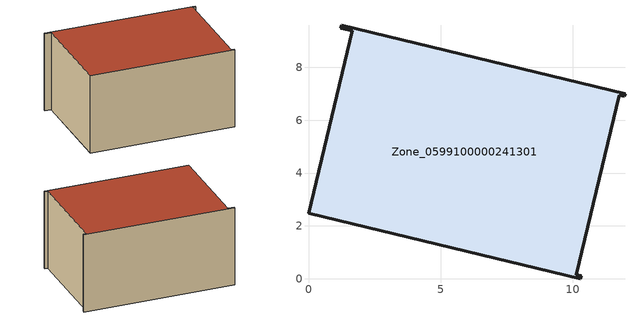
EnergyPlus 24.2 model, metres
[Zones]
Zone_0599100000241301
 floor ground (C_G): 1.66,9.38 1.22,9.48 1.25,9.59 11.97,6.99 11.95,6.9 11.75,6.94 10.12,0.15 10.31,0.11 10.29,0 0,2.47 z0
 wall outside (C_F): 1.22,9.48 1.66,9.38 0,2.47 10.29,0 10.31,0.11 10.12,0.15 11.75,6.94 11.95,6.9 11.97,6.99 1.25,9.59 1.22,9.48 z0:5.85
 roof outside (C_R): 11.75,6.94 11.95,6.9 11.97,6.99 1.25,9.59 1.22,9.48 1.66,9.38 0,2.47 10.29,0 10.31,0.11 10.12,0.15 z5.85
[BUILDING]
Pand.0599100000241301: North Axis=0; Terrain=City; Loads Convergence Tolerance Value=0.04; Temperature Convergence Tolerance Value=0.4; Solar Distribution=FullExterior; Maximum Number of Warmup Days=25; Minimum Number of Warmup Days=1
[Site:Location]
Rotterdam.The.Hague.AP_ZH_NLD Design_Conditions: Latitude=51.96; Longitude=4.45; Time Zone=1; Elevation=-4.5
[SITE:GROUNDTEMPERATURE:BUILDINGSURFACE]
18, 18, 18, 18, 18, 18, 18, 18, 18, 18, 18, 18
[MATERIAL] Thermal Absorptance=0.9; Solar Absorptance=0.7; Visible Absorptance=0.7
Name | Roughness | Thickness | Conductivity | Density | Specific Heat
G.TI.1992-2005 | MediumSmooth | 0.15 | 0.06 | 540 | 1210
F.TI.1992-2005 | Rough | 0.3 | 0.12 | 1920 | 840
R.TI.1992-2005 | MediumRough | 0.2 | 0.08 | 1500 | 1000
[CONSTRUCTION]
C_G: G.TI.1992-2005
C_F: F.TI.1992-2005
C_R: R.TI.1992-2005
[ZONE]
Zone_0599100000241301: Type=1; Multiplier=1; Ceiling Height=Autocalculate; Volume=Autocalculate; Floor Area=autocalculate; Part of Total Floor Area=Yes
[ZONEINFILTRATION:DESIGNFLOWRATE]
Infil_Zone_0599100000241301: Zone or ZoneList or Space or SpaceList=Zone_0599100000241301; Schedule=AlwaysOn; Design Flow Rate Calculation Method=Flow/Area; Flow Rate per Floor Area=0.0015; Constant Term Coefficient=1; Temperature Term Coefficient=0; Velocity Term Coefficient=0; Velocity Squared Term Coefficient=0
[HVACTEMPLATE:ZONE:IDEALLOADSAIRSYSTEM]
Zone_0599100000241301: Maximum Heating Supply Air Temperature=50; Minimum Cooling Supply Air Temperature=13; Maximum Heating Supply Air Humidity Ratio=0.0156; Minimum Cooling Supply Air Humidity Ratio=0.0077; Heating Limit=NoLimit; Cooling Limit=NoLimit; Dehumidification Control Type=ConstantSensibleHeatRatio; Cooling Sensible Heat Ratio=0.7; Dehumidification Setpoint=60; Humidification Control Type=None; Humidification Setpoint=30; Outdoor Air Method=None; Outdoor Air Flow Rate per Person=0.00944; Outdoor Air Flow Rate per Zone Floor Area=0; Outdoor Air Flow Rate per Zone=0; Demand Controlled Ventilation Type=None; Outdoor Air Economizer Type=NoEconomizer; Heat Recovery Type=None; Sensible Heat Recovery Effectiveness=0.7; Latent Heat Recovery Effectiveness=0.65
[ZONECONTROL:THERMOSTAT]
ThermostatControl_Zone_0599100000241301: Zone or ZoneList=Zone_0599100000241301; Control Type Schedule=DualSetpointControlType; Control 1=Thermostat_Zone_0599100000241301; Temperature Difference Between Cutout And Setpoint=0
[THERMOSTATSETPOINT:DUALSETPOINT]
Thermostat_Zone_0599100000241301: Heating Setpoint Temperature Schedule=HeatingSetpoint_Zone_0599100000241301; Cooling Setpoint Temperature Schedule=CoolingSetpoint_Zone_0599100000241301
[SCHEDULE:COMPACT]
HeatingSetpoint_Zone_0599100000241301: Through: 12/31, For: AllDays, Until: 24:00, 21
CoolingSetpoint_Zone_0599100000241301: Through: 12/31, For: AllDays, Until: 24:00, 24
DualSetpointControlType: Through: 12/31, For: AllDays, Until: 24:00, 4
AlwaysOn: Through: 12/31, For: AllDays, Until: 24:00, 1
